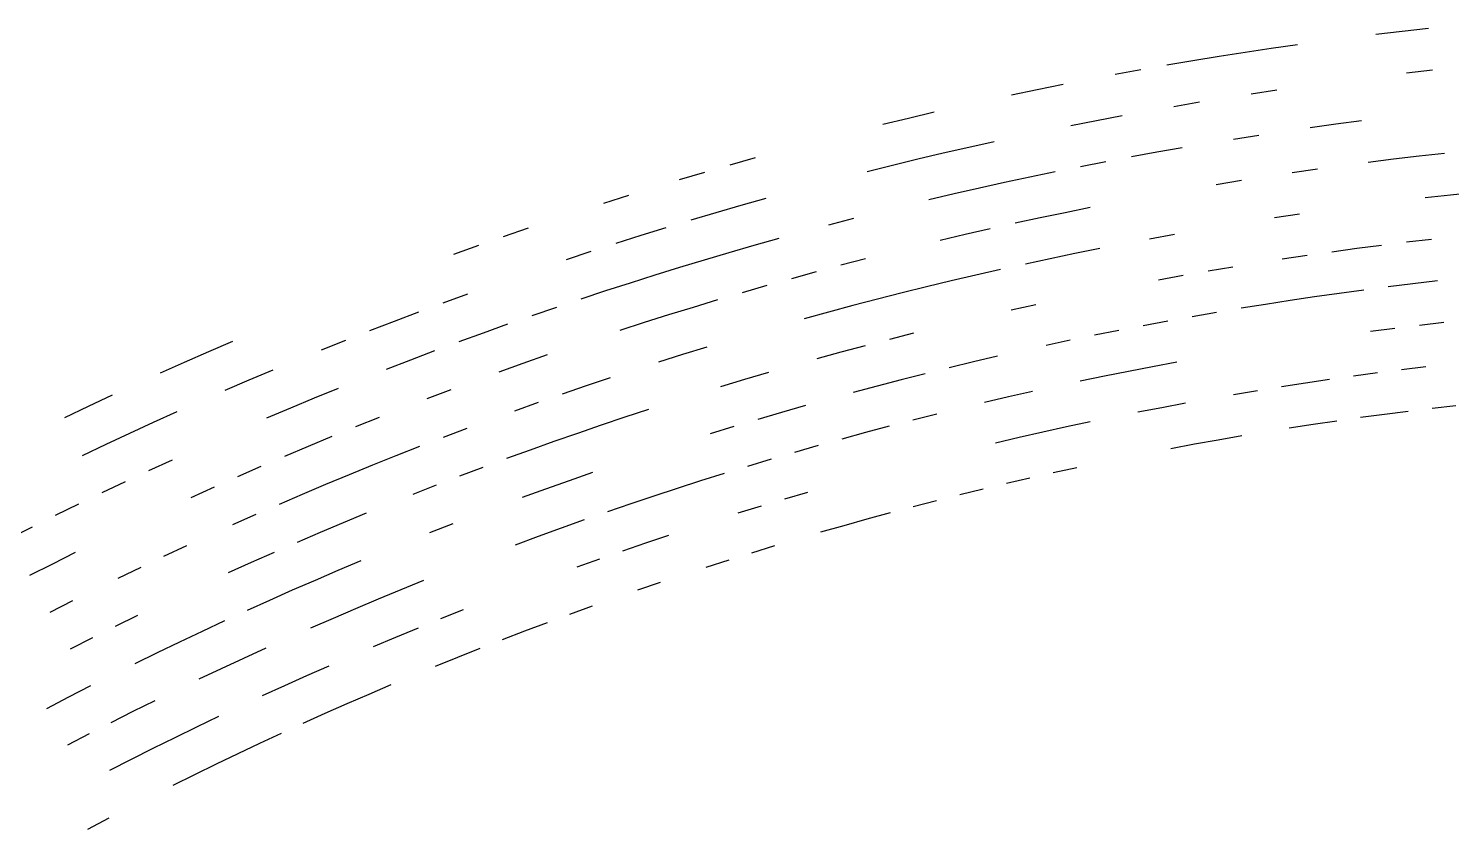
# Model space of a CAD drawing. Header units: metres. Extents: x -298 to 300, y -298 to 299.
# Drawn here: x -131.6 to -30.2, y 240.5 to 297.5 of the extents above; entities that cross this region are included whole.
import ezdxf

# ---------------------------------------------------------------- set-up
doc = ezdxf.new("R2010")
doc.units = ezdxf.units.M

msp = doc.modelspace()

# ---------------------------------------------------------------- linework, layer by layer
for p, q in [((-33.75532, 297.29712, -692.8203), (-35.622204, 297.07617, -692.8203)), ((-31.887094, 297.5064, -692.8203), (-33.75532, 297.29712, -692.8203)), ((-43.074474, 296.07507, -692.8203), (-44.933422, 295.79553, -692.8203)), ((-41.21388, 296.3429, -692.8203), (-43.074474, 296.07507, -692.8203)), ((-48.645763, 295.20154, -692.8203), (-50.498974, 294.8871, -692.8203)), ((-46.79054, 295.5044, -692.8203), (-48.645763, 295.20154, -692.8203)), ((-44.933422, 295.79553, -692.8203), (-46.79054, 295.5044, -692.8203)), ((-52.35023, 294.5609, -692.8203), (-54.199352, 294.2232, -692.8203)), ((-31.595224, 294.5298, -692.8203), (-33.444836, 294.32245, -692.8203)), ((-59.73335, 293.14038, -692.8203), (-61.573376, 292.7563, -692.8203)), ((-57.891003, 293.51294, -692.8203), (-59.73335, 293.14038, -692.8203)), ((-42.67085, 293.11157, -692.8203), (-44.511242, 292.83466, -692.8203)), ((-48.18617, 292.24622, -692.8203), (-50.020763, 291.9347, -692.8203)), ((-68.907845, 291.1046, -692.8203), (-70.73475, 290.66296, -692.8203)), ((-67.07819, 291.5348, -692.8203), (-68.907845, 291.1046, -692.8203)), ((-55.512157, 290.93103, -692.8203), (-57.33827, 290.5736, -692.8203)), ((-53.68385, 291.2771, -692.8203), (-55.512157, 290.93103, -692.8203)), ((-36.65504, 290.91962, -692.8203), (-38.48164, 290.68054, -692.8203)), ((-43.951855, 289.8946, -692.8203), (-45.7718, 289.60974, -692.8203)), ((-38.48164, 290.68054, -692.8203), (-40.306713, 290.43005, -692.8203)), ((-64.619026, 289.02905, -692.8203), (-66.43287, 288.61438, -692.8203)), ((-62.8025, 289.43237, -692.8203), (-64.619026, 289.02905, -692.8203)), ((-49.40608, 289.00568, -692.8203), (-51.220226, 288.68658, -692.8203)), ((-79.82545, 288.28296, -692.8203), (-81.634346, 287.77283, -692.8203)), ((-68.24415, 288.18835, -692.8203), (-70.05262, 287.75092, -692.8203)), ((-66.43287, 288.61438, -692.8203), (-68.24415, 288.18835, -692.8203)), ((-54.842358, 288.01416, -692.8203), (-56.650158, 287.6609, -692.8203)), ((-51.220226, 288.68658, -692.8203), (-53.03236, 288.35608, -692.8203)), ((-34.362743, 288.19067, -692.8203), (-36.172253, 287.96606, -692.8203)), ((-32.55183, 288.40393, -692.8203), (-34.362743, 288.19067, -692.8203)), ((-30.739573, 288.60577, -692.8203), (-32.55183, 288.40393, -692.8203)), ((-83.43995, 287.25122, -692.8203), (-85.242195, 286.71838, -692.8203)), ((-70.05262, 287.75092, -692.8203), (-71.858345, 287.30212, -692.8203)), ((-60.258923, 286.9204, -692.8203), (-62.059643, 286.5332, -692.8203)), ((-58.4557, 287.2964, -692.8203), (-60.258923, 286.9204, -692.8203)), ((-39.786816, 287.4828, -692.8203), (-41.591747, 287.22412, -692.8203)), ((-63.85792, 286.13464, -692.8203), (-65.653694, 285.72485, -692.8203)), ((-62.059643, 286.5332, -692.8203), (-63.85792, 286.13464, -692.8203)), ((-45.196423, 286.6728, -692.8203), (-46.996105, 286.38013, -692.8203)), ((-28.519602, 285.83124, -692.8203), (-30.314463, 285.64343, -692.8203)), ((-88.83643, 285.61877, -692.8203), (-90.6283, 285.052, -692.8203)), ((-80.84229, 284.88873, -692.8203), (-82.62971, 284.37225, -692.8203)), ((-79.051704, 285.39392, -692.8203), (-80.84229, 284.88873, -692.8203)), ((-65.653694, 285.72485, -692.8203), (-67.446785, 285.3037, -692.8203)), ((-30.314463, 285.64343, -692.8203), (-32.108105, 285.44427, -692.8203)), ((-82.62971, 284.37225, -692.8203), (-84.413826, 283.8446, -692.8203)), ((-72.80958, 283.97296, -692.8203), (-74.59144, 283.50696, -692.8203)), ((-59.536755, 284.0161, -692.8203), (-61.319286, 283.63342, -692.8203)), ((-57.751842, 284.38757, -692.8203), (-59.536755, 284.0161, -692.8203)), ((-55.96455, 284.7478, -692.8203), (-57.751842, 284.38757, -692.8203)), ((-41.05531, 284.27985, -692.8203), (-42.84004, 284.0133, -692.8203)), ((-95.98194, 283.28455, -692.8203), (-97.75892, 282.67297, -692.8203)), ((-87.97181, 282.7556, -692.8203), (-89.74561, 282.19446, -692.8203)), ((-86.19453, 283.30566, -692.8203), (-87.97181, 282.7556, -692.8203)), ((-64.8769, 282.8346, -692.8203), (-66.65186, 282.41846, -692.8203)), ((-63.099377, 283.23962, -692.8203), (-64.8769, 282.8346, -692.8203)), ((-49.96101, 282.83508, -692.8203), (-51.7364, 282.51257, -692.8203)), ((-99.53199, 282.0503, -692.8203), (-101.301094, 281.4165, -692.8203)), ((-79.91889, 282.04193, -692.8203), (-81.68842, 281.5313, -692.8203)), ((-78.14619, 282.54138, -692.8203), (-79.91889, 282.04193, -692.8203)), ((-55.280895, 281.83423, -692.8203), (-57.049877, 281.47833, -692.8203)), ((-36.983776, 281.82825, -692.8203), (-38.753185, 281.58728, -692.8203)), ((-35.21278, 282.05804, -692.8203), (-36.983776, 281.82825, -692.8203)), ((-31.666636, 282.4843, -692.8203), (-33.44044, 282.27673, -692.8203)), ((-91.515816, 281.62213, -692.8203), (-93.28236, 281.0387, -692.8203)), ((-83.45472, 281.00964, -692.8203), (-85.21766, 280.4768, -692.8203)), ((-81.68842, 281.5313, -692.8203), (-83.45472, 281.00964, -692.8203)), ((-71.96046, 281.1032, -692.8203), (-73.72431, 280.64258, -692.8203)), ((-58.81654, 281.11133, -692.8203), (-60.580822, 280.73328, -692.8203)), ((-57.049877, 281.47833, -692.8203), (-58.81654, 281.11133, -692.8203)), ((-40.52113, 281.3352, -692.8203), (-42.287365, 281.07202, -692.8203)), ((-86.97718, 279.93298, -692.8203), (-88.73322, 279.37805, -692.8203)), ((-85.21766, 280.4768, -692.8203), (-86.97718, 279.93298, -692.8203)), ((-75.48524, 280.1709, -692.8203), (-77.24311, 279.68823, -692.8203)), ((-64.10206, 279.94397, -692.8203), (-65.858894, 279.5327, -692.8203)), ((-62.342724, 280.34412, -692.8203), (-64.10206, 279.94397, -692.8203)), ((-49.334606, 279.9087, -692.8203), (-51.091625, 279.5902, -692.8203)), ((-45.81471, 280.5125, -692.8203), (-47.575634, 280.21606, -692.8203)), ((-90.48579, 278.81213, -692.8203), (-92.23469, 278.23523, -692.8203)), ((-88.73322, 279.37805, -692.8203), (-90.48579, 278.81213, -692.8203)), ((-78.99793, 279.19446, -692.8203), (-80.74958, 278.68964, -692.8203)), ((-69.36451, 278.6772, -692.8203), (-71.11323, 278.2329, -692.8203)), ((-67.613045, 279.11047, -692.8203), (-69.36451, 278.6772, -692.8203)), ((-65.858894, 279.5327, -692.8203), (-67.613045, 279.11047, -692.8203)), ((-36.488842, 278.87683, -692.8203), (-38.239758, 278.63904, -692.8203)), ((-32.982616, 279.31934, -692.8203), (-34.73646, 279.10358, -692.8203)), ((-31.227488, 279.52405, -692.8203), (-32.982616, 279.31934, -692.8203)), ((-100.31068, 278.59436, -692.8203), (-102.05799, 277.9558, -692.8203)), ((-82.49799, 278.1739, -692.8203), (-84.24317, 277.64716, -692.8203)), ((-72.85908, 277.7777, -692.8203), (-74.602, 277.31152, -692.8203)), ((-71.11323, 278.2329, -692.8203), (-72.85908, 277.7777, -692.8203)), ((-59.844555, 277.83258, -692.8203), (-61.58827, 277.44812, -692.8203)), ((-43.482983, 277.85974, -692.8203), (-45.227306, 277.57806, -692.8203)), ((-41.73689, 278.1305, -692.8203), (-43.482983, 277.85974, -692.8203)), ((-39.989147, 278.39026, -692.8203), (-41.73689, 278.1305, -692.8203)), ((-38.239758, 278.63904, -692.8203), (-39.989147, 278.39026, -692.8203)), ((-105.54023, 276.64575, -692.8203), (-107.275154, 275.97437, -692.8203)), ((-103.801155, 277.30627, -692.8203), (-105.54023, 276.64575, -692.8203)), ((-93.97993, 277.64734, -692.8203), (-95.72144, 277.04858, -692.8203)), ((-85.98493, 277.1095, -692.8203), (-87.723274, 276.5609, -692.8203)), ((-84.24317, 277.64716, -692.8203), (-85.98493, 277.1095, -692.8203)), ((-74.602, 277.31152, -692.8203), (-76.34193, 276.83435, -692.8203)), ((-50.44911, 276.66736, -692.8203), (-52.18568, 276.34192, -692.8203)), ((-46.9698, 277.2854, -692.8203), (-48.71046, 276.9818, -692.8203)), ((-99.19294, 275.8181, -692.8203), (-100.92274, 275.18665, -692.8203)), ((-97.459114, 276.43884, -692.8203), (-99.19294, 275.8181, -692.8203)), ((-87.723274, 276.5609, -692.8203), (-89.45814, 276.00134, -692.8203)), ((-68.537544, 275.80103, -692.8203), (-70.268196, 275.36206, -692.8203)), ((-53.92024, 276.0056, -692.8203), (-55.6526, 275.6584, -692.8203)), ((-34.26234, 276.1488, -692.8203), (-35.996166, 275.92505, -692.8203)), ((-30.790537, 276.5636, -692.8203), (-32.52711, 276.36157, -692.8203)), ((-117.03327, 275.21594, -692.8203), (-118.75892, 274.4724, -692.8203)), ((-109.005745, 275.29205, -692.8203), (-110.732, 274.59894, -692.8203)), ((-83.27058, 274.8169, -692.8203), (-84.994576, 274.2854, -692.8203)), ((-71.99598, 274.9121, -692.8203), (-73.720955, 274.45142, -692.8203)), ((-57.3827, 275.3003, -692.8203), (-59.110546, 274.9314, -692.8203)), ((-120.479866, 273.71796, -692.8203), (-122.19599, 272.95276, -692.8203)), ((-118.75892, 274.4724, -692.8203), (-120.479866, 273.71796, -692.8203)), ((-104.37037, 273.8911, -692.8203), (-106.0879, 273.22705, -692.8203)), ((-102.64857, 274.54425, -692.8203), (-104.37037, 273.8911, -692.8203)), ((-96.36115, 273.65472, -692.8203), (-98.07752, 273.04102, -692.8203)), ((-94.641, 274.25763, -692.8203), (-96.36115, 273.65472, -692.8203)), ((-84.994576, 274.2854, -692.8203), (-86.71522, 273.74304, -692.8203)), ((-73.720955, 274.45142, -692.8203), (-75.44294, 273.97986, -692.8203)), ((-64.27949, 273.75952, -692.8203), (-65.997444, 273.3473, -692.8203)), ((-62.55897, 274.16095, -692.8203), (-64.27949, 273.75952, -692.8203)), ((-49.808727, 273.74402, -692.8203), (-51.52699, 273.42273, -692.8203)), ((-114.17121, 273.18024, -692.8203), (-115.88404, 272.4547, -692.8203)), ((-90.146, 272.62604, -692.8203), (-91.85609, 272.0514, -692.8203)), ((-78.877815, 273.00446, -692.8203), (-80.59058, 272.50055, -692.8203)), ((-67.712715, 272.92432, -692.8203), (-69.4253, 272.49048, -692.8203)), ((-54.957287, 272.74768, -692.8203), (-56.66914, 272.39404, -692.8203)), ((-53.243237, 273.09058, -692.8203), (-54.957287, 272.74768, -692.8203)), ((-51.52699, 273.42273, -692.8203), (-53.243237, 273.09058, -692.8203)), ((-35.50575, 272.9729, -692.8203), (-37.219616, 272.74146, -692.8203)), ((-32.073803, 273.40356, -692.8203), (-33.790478, 273.1936, -692.8203)), ((-115.88404, 272.4547, -692.8203), (-117.59229, 271.7185, -692.8203)), ((-109.51038, 271.86682, -692.8203), (-111.215096, 271.1706, -692.8203)), ((-101.49836, 271.78137, -692.8203), (-103.20277, 271.1355, -692.8203)), ((-91.85609, 272.0514, -692.8203), (-93.56245, 271.466, -692.8203)), ((-80.59058, 272.50055, -692.8203), (-82.30012, 271.9859, -692.8203)), ((-71.13514, 272.04602, -692.8203), (-72.84205, 271.59076, -692.8203)), ((-69.4253, 272.49048, -692.8203), (-71.13514, 272.04602, -692.8203)), ((-60.08595, 271.65448, -692.8203), (-61.790783, 271.26868, -692.8203)), ((-44.059277, 271.708, -692.8203), (-45.764904, 271.4228, -692.8203)), ((-40.64271, 272.24622, -692.8203), (-42.35188, 271.98242, -692.8203)), ((-38.931957, 272.49915, -692.8203), (-40.64271, 272.24622, -692.8203)), ((-127.31507, 270.59277, -692.8203), (-129.01137, 269.78467, -692.8203)), ((-125.613655, 271.39014, -692.8203), (-127.31507, 270.59277, -692.8203)), ((-111.215096, 271.1706, -692.8203), (-112.91535, 270.46368, -692.8203)), ((-95.26508, 270.86993, -692.8203), (-96.963936, 270.26318, -692.8203)), ((-76.2472, 270.64813, -692.8203), (-77.9452, 270.16083, -692.8203)), ((-61.790783, 271.26868, -692.8203), (-63.493114, 270.87207, -692.8203)), ((-49.170605, 270.8203, -692.8203), (-50.870556, 270.50305, -692.8203)), ((-29.92335, 270.6416, -692.8203), (-31.622751, 270.44525, -692.8203)), ((-120.99464, 270.21387, -692.8203), (-122.68867, 269.44556, -692.8203)), ((-112.91535, 270.46368, -692.8203), (-114.61115, 269.7461, -692.8203)), ((-106.59925, 269.81158, -692.8203), (-108.291084, 269.13367, -692.8203)), ((-89.104744, 269.8203, -692.8203), (-90.79719, 269.25232, -692.8203)), ((-87.40876, 270.37775, -692.8203), (-89.104744, 269.8203, -692.8203)), ((-77.9452, 270.16083, -692.8203), (-79.640144, 269.66284, -692.8203)), ((-66.890144, 270.047, -692.8203), (-68.58466, 269.6184, -692.8203)), ((-50.870556, 270.50305, -692.8203), (-52.56843, 270.17505, -692.8203)), ((-38.40669, 269.5531, -692.8203), (-40.09901, 269.30347, -692.8203)), ((-35.01759, 270.0205, -692.8203), (-36.712902, 269.7921, -692.8203)), ((-33.320812, 270.23816, -692.8203), (-35.01759, 270.0205, -692.8203)), ((-124.377754, 268.66663, -692.8203), (-126.06196, 267.87714, -692.8203)), ((-122.68867, 269.44556, -692.8203), (-124.377754, 268.66663, -692.8203)), ((-100.350044, 269.0177, -692.8203), (-102.03712, 268.3791, -692.8203)), ((-92.48603, 268.67365, -692.8203), (-94.17115, 268.08435, -692.8203)), ((-90.79719, 269.25232, -692.8203), (-92.48603, 268.67365, -692.8203)), ((-81.331856, 269.1543, -692.8203), (-83.02033, 268.635, -692.8203)), ((-71.9654, 268.7295, -692.8203), (-73.6515, 268.26904, -692.8203)), ((-70.276436, 269.17926, -692.8203), (-71.9654, 268.7295, -692.8203)), ((-59.338085, 268.75684, -692.8203), (-61.02473, 268.3758, -692.8203)), ((-57.64906, 269.12738, -692.8203), (-59.338085, 268.75684, -692.8203)), ((-55.957775, 269.48724, -692.8203), (-57.64906, 269.12738, -692.8203)), ((-40.09901, 269.30347, -692.8203), (-41.789623, 269.0432, -692.8203)), ((-126.06196, 267.87714, -692.8203), (-127.7411, 267.07703, -692.8203)), ((-111.66187, 267.7461, -692.8203), (-113.34058, 267.03644, -692.8203)), ((-109.978645, 268.4452, -692.8203), (-111.66187, 267.7461, -692.8203)), ((-103.7201, 267.72986, -692.8203), (-105.39893, 267.07007, -692.8203)), ((-94.17115, 268.08435, -692.8203), (-95.85255, 267.4845, -692.8203)), ((-75.3346, 267.7981, -692.8203), (-77.01478, 267.31653, -692.8203)), ((-61.02473, 268.3758, -692.8203), (-62.708935, 267.98413, -692.8203)), ((-48.53474, 267.89612, -692.8203), (-50.21632, 267.5829, -692.8203)), ((-46.851208, 268.1988, -692.8203), (-48.53474, 267.89612, -692.8203)), ((-45.165844, 268.49084, -692.8203), (-46.851208, 268.1988, -692.8203)), ((-121.34809, 266.76978, -692.8203), (-123.020454, 265.99933, -692.8203)), ((-105.39893, 267.07007, -692.8203), (-107.073616, 266.39978, -692.8203)), ((-95.85255, 267.4845, -692.8203), (-97.5301, 266.87415, -692.8203)), ((-78.69178, 266.82446, -692.8203), (-80.36573, 266.3219, -692.8203)), ((-115.01484, 266.31628, -692.8203), (-116.68452, 265.58557, -692.8203)), ((-108.74409, 265.719, -692.8203), (-110.410164, 265.0277, -692.8203)), ((-107.073616, 266.39978, -692.8203), (-108.74409, 265.719, -692.8203)), ((-99.20374, 266.2533, -692.8203), (-100.87348, 265.6219, -692.8203)), ((-91.41169, 265.8805, -692.8203), (-93.07929, 265.29797, -692.8203)), ((-82.036446, 265.80878, -692.8203), (-83.703865, 265.28522, -692.8203)), ((-56.921642, 266.2246, -692.8203), (-58.59248, 265.85876, -692.8203)), ((-124.687874, 265.21838, -692.8203), (-126.35035, 264.427, -692.8203)), ((-118.349556, 264.84448, -692.8203), (-120.009834, 264.0929, -692.8203)), ((-110.410164, 265.0277, -692.8203), (-112.071846, 264.326, -692.8203)), ((-102.53919, 264.98004, -692.8203), (-104.20081, 264.32776, -692.8203)), ((-94.74323, 264.70508, -692.8203), (-96.40333, 264.10175, -692.8203)), ((-93.07929, 265.29797, -692.8203), (-94.74323, 264.70508, -692.8203)), ((-85.36793, 264.75122, -692.8203), (-87.02863, 264.20667, -692.8203)), ((-83.703865, 265.28522, -692.8203), (-85.36793, 264.75122, -692.8203)), ((-63.590466, 264.6983, -692.8203), (-65.25147, 264.29053, -692.8203)), ((-60.260876, 265.48242, -692.8203), (-61.926952, 265.09558, -692.8203)), ((-128.00786, 263.62524, -692.8203), (-129.66023, 262.81305, -692.8203)), ((-112.071846, 264.326, -692.8203), (-113.72907, 263.61383, -692.8203)), ((-88.68586, 263.6518, -692.8203), (-90.33955, 263.08655, -692.8203)), ((-87.02863, 264.20667, -692.8203), (-88.68586, 263.6518, -692.8203)), ((-79.40174, 263.48883, -692.8203), (-81.054695, 262.9818, -692.8203)), ((-76.08643, 264.47162, -692.8203), (-77.745674, 263.9854, -692.8203)), ((-66.90986, 263.87244, -692.8203), (-68.56556, 263.4439, -692.8203)), ((-115.38178, 262.8913, -692.8203), (-117.029915, 262.1584, -692.8203)), ((-107.51154, 262.99194, -692.8203), (-109.16053, 262.3084, -692.8203)), ((-91.98963, 262.51086, -692.8203), (-93.635994, 261.9248, -692.8203)), ((-71.86872, 262.55566, -692.8203), (-73.516, 262.096, -692.8203)), ((-70.21851, 263.005, -692.8203), (-71.86872, 262.55566, -692.8203)), ((-131.30748, 261.99048, -692.8203), (-132.94948, 261.1576, -692.8203)), ((-110.80518, 261.61462, -692.8203), (-112.44538, 260.91046, -692.8203)), ((-109.16053, 262.3084, -692.8203), (-110.80518, 261.61462, -692.8203)), ((-101.36036, 262.22937, -692.8203), (-103.00477, 261.58447, -692.8203)), ((-93.635994, 261.9248, -692.8203), (-95.278694, 261.3285, -692.8203)), ((-73.516, 262.096, -692.8203), (-75.16035, 261.62598, -692.8203)), ((-120.31214, 260.66162, -692.8203), (-121.94611, 259.89783, -692.8203)), ((-95.278694, 261.3285, -692.8203), (-96.91761, 260.72186, -692.8203)), ((-87.63337, 260.85046, -692.8203), (-89.26948, 260.2918, -692.8203)), ((-85.99378, 261.3988, -692.8203), (-87.63337, 260.85046, -692.8203)), ((-78.43995, 260.6551, -692.8203), (-80.07508, 260.15417, -692.8203)), ((-128.2386, 260.1795, -692.8203), (-129.86928, 259.36597, -692.8203)), ((-115.71235, 259.4713, -692.8203), (-117.339, 258.73645, -692.8203)), ((-114.081184, 260.19604, -692.8203), (-115.71235, 259.4713, -692.8203)), ((-107.91297, 259.5882, -692.8203), (-109.540535, 258.90228, -692.8203)), ((-90.90205, 259.7229, -692.8203), (-92.53095, 259.1438, -692.8203)), ((-81.70704, 259.64307, -692.8203), (-83.33576, 259.1217, -692.8203)), ((-129.86928, 259.36597, -692.8203), (-131.49483, 258.5421, -692.8203)), ((-123.575264, 259.12378, -692.8203), (-125.19947, 258.33948, -692.8203)), ((-109.540535, 258.90228, -692.8203), (-111.163765, 258.20618, -692.8203)), ((-112.7826, 257.49982, -692.8203), (-114.39686, 256.78333, -692.8203)), ((-111.163765, 258.20618, -692.8203), (-112.7826, 257.49982, -692.8203)), ((-105.05274, 257.53503, -692.8203), (-106.66749, 256.86707, -692.8203)), ((-103.433846, 258.19275, -692.8203), (-105.05274, 257.53503, -692.8203)), ((-86.58308, 258.04828, -692.8203), (-88.20161, 257.49634, -692.8203)), ((-128.43288, 256.74048, -692.8203), (-130.04195, 255.92577, -692.8203)), ((-114.39686, 256.78333, -692.8203), (-116.0066, 256.05676, -692.8203)), ((-106.66749, 256.86707, -692.8203), (-108.27802, 256.18903, -692.8203)), ((-123.798164, 255.69518, -692.8203), (-125.400764, 254.90959, -692.8203)), ((-109.884224, 255.50084, -692.8203), (-111.48603, 254.80266, -692.8203)), ((-108.27802, 256.18903, -692.8203), (-109.884224, 255.50084, -692.8203)), ((-100.618904, 256.09546, -692.8203), (-102.22474, 255.45537, -692.8203)), ((-91.427986, 256.36194, -692.8203), (-93.035774, 255.77959, -692.8203)), ((-119.21223, 254.57335, -692.8203), (-120.80793, 253.81657, -692.8203)), ((-117.61176, 255.32005, -692.8203), (-119.21223, 254.57335, -692.8203)), ((-103.826485, 254.80522, -692.8203), (-105.42414, 254.14507, -692.8203)), ((-96.24012, 254.58464, -692.8203), (-97.836555, 253.97215, -692.8203)), ((-94.63984, 255.18712, -692.8203), (-96.24012, 254.58464, -692.8203)), ((-126.99848, 254.11394, -692.8203), (-128.59108, 253.30827, -692.8203)), ((-120.80793, 253.81657, -692.8203), (-122.39887, 253.04979, -692.8203)), ((-114.67628, 253.37608, -692.8203), (-116.264656, 252.64781, -692.8203)), ((-105.42414, 254.14507, -692.8203), (-107.017586, 253.47484, -692.8203)), ((-99.429146, 253.3496, -692.8203), (-101.01777, 252.71703, -692.8203)), ((-122.39887, 253.04979, -692.8203), (-123.98493, 252.27306, -692.8203)), ((-116.264656, 252.64781, -692.8203), (-117.848335, 251.90965, -692.8203)), ((-101.01777, 252.71703, -692.8203), (-102.6023, 252.07457, -692.8203)), ((-117.848335, 251.90965, -692.8203), (-119.427376, 251.16148, -692.8203)), ((-111.77204, 251.40446, -692.8203), (-113.34803, 250.6945, -692.8203)), ((-110.191536, 252.10454, -692.8203), (-111.77204, 251.40446, -692.8203)), ((-127.14216, 250.6898, -692.8203), (-128.71327, 249.88329, -692.8203)), ((-113.34803, 250.6945, -692.8203), (-114.91956, 249.9746, -692.8203)), ((-105.75916, 250.75981, -692.8203), (-107.33131, 250.08757, -692.8203)), ((-128.71327, 249.88329, -692.8203), (-130.27925, 249.067, -692.8203)), ((-122.57105, 249.63548, -692.8203), (-124.13563, 248.85777, -692.8203)), ((-108.89918, 249.4055, -692.8203), (-110.462654, 248.71361, -692.8203)), ((-107.33131, 250.08757, -692.8203), (-108.89918, 249.4055, -692.8203)), ((-124.13563, 248.85777, -692.8203), (-125.69532, 248.07018, -692.8203)), ((-118.048775, 248.50536, -692.8203), (-119.60639, 247.75603, -692.8203)), ((-110.462654, 248.71361, -692.8203), (-112.0218, 248.01189, -692.8203)), ((-127.24995, 247.27287, -692.8203), (-128.79958, 246.4658, -692.8203)), ((-119.60639, 247.75603, -692.8203), (-121.15925, 246.99693, -692.8203)), ((-113.576485, 247.3004, -692.8203), (-115.126656, 246.57921, -692.8203)), ((-121.15925, 246.99693, -692.8203), (-122.70728, 246.22813, -692.8203)), ((-115.126656, 246.57921, -692.8203), (-116.67225, 245.84825, -692.8203)), ((-124.250435, 245.44957, -692.8203), (-125.78864, 244.66136, -692.8203)), ((-122.70728, 246.22813, -692.8203), (-124.250435, 245.44957, -692.8203)), ((-116.67225, 245.84825, -692.8203), (-118.2132, 245.10759, -692.8203)), ((-119.7494, 244.35728, -692.8203), (-121.28089, 243.5974, -692.8203)), ((-118.2132, 245.10759, -692.8203), (-119.7494, 244.35728, -692.8203)), ((-125.8462, 241.26018, -692.8203), (-127.35798, 240.46202, -692.8203))]:
    msp.add_line(p, q)

doc.saveas('drawing.dxf')
